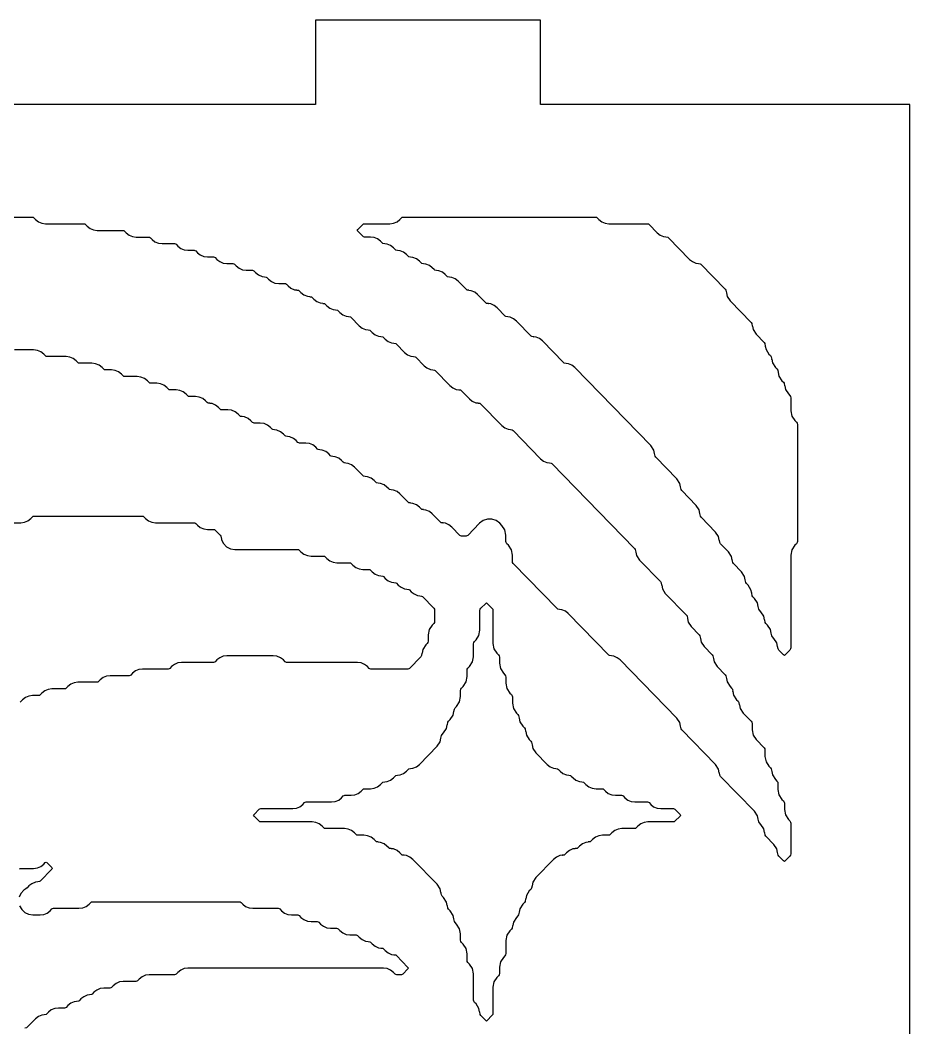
# Model space of a CAD drawing. Header units: millimetres. Extents: x 10 to 410, y 18 to 283.
# Drawn here: x 110.63 to 142.27, y 247.18 to 283 of the extents above; entities that cross this region are included whole.
import ezdxf

# ---------------------------------------------------------------- set-up
doc = ezdxf.new("R2010")
doc.units = ezdxf.units.MM
doc.layers.add('CUT', color=1, linetype='Continuous')

msp = doc.modelspace()

# ---------------------------------------------------------------- linework, layer by layer
at = {"layer": 'CUT'}
for points in [[(121.134, 157), (129.134, 157), (129.134, 160), (142.2679, 160), (142.2679, 280), (129.134, 280), (129.134, 283), (121.134, 283), (121.134, 280), (100.134, 280), (100.134, 283), (92.134, 283), (92.134, 280), (79, 280), (79, 160), (92.134, 160), (92.134, 157), (100.134, 157), (100.134, 160), (121.134, 160)], [(122.8157, 275.7399), (122.8408, 275.7595), (122.8723, 275.7637), (123.7795, 275.7637), (123.911, 275.7813), (124.0332, 275.8329), (124.1376, 275.9147), (124.1974, 275.9761), (124.2225, 275.9958), (124.254, 276), (131.0959, 276), (131.1274, 275.9958), (131.1524, 275.9761), (131.2123, 275.9147), (131.3166, 275.8329), (131.4389, 275.7813), (131.5703, 275.7637), (132.9381, 275.7637), (132.9697, 275.7595), (132.9947, 275.7399), (133.2848, 275.4422), (133.3892, 275.3603), (133.5114, 275.3087), (133.5962, 275.2974), (133.596, 275.2956), (133.6605, 275.2869), (133.6855, 275.2673), (134.4362, 274.497), (134.5406, 274.4151), (134.6628, 274.3636), (134.7476, 274.3522), (134.7474, 274.3504), (134.8119, 274.3418), (134.837, 274.3221), (135.701, 273.4355), (135.7261, 273.3973), (135.7441, 273.3049), (135.747, 273.3054), (135.7717, 273.1795), (135.8768, 273.0189), (136.6222, 272.2541), (136.6472, 272.2158), (136.6653, 272.1234), (136.6682, 272.124), (136.6928, 271.9981), (136.7979, 271.8375), (137.0827, 271.5452), (137.1078, 271.507), (137.1258, 271.4146), (137.1287, 271.4152), (137.1534, 271.2892), (137.2585, 271.1286), (137.313, 271.0727), (137.338, 271.0344), (137.3561, 270.942), (137.359, 270.9426), (137.3837, 270.8167), (137.4887, 270.6561), (137.5433, 270.6001), (137.5683, 270.5618), (137.5864, 270.4694), (137.5893, 270.47), (137.6139, 270.3441), (137.719, 270.1835), (137.7736, 270.1275), (137.7986, 270.0893), (137.8167, 269.9969), (137.8196, 269.9974), (137.8442, 269.8715), (137.9493, 269.7109), (138.0039, 269.6549), (138.0289, 269.6167), (138.0377, 269.5718), (138.0377, 269.1147), (138.0745, 268.9264), (138.1796, 268.7658), (138.2341, 268.7098), (138.2592, 268.6715), (138.2679, 268.6267), (138.2679, 264.4704), (138.2592, 264.4255), (138.2341, 264.3873), (138.1796, 264.3313), (138.0745, 264.1707), (138.0377, 263.9823), (138.0377, 260.6898), (138.0289, 260.6449), (138.0039, 260.6067), (137.8353, 260.4337), (137.8074, 260.413), (137.7795, 260.4337), (137.6109, 260.6067), (137.5859, 260.6449), (137.5678, 260.7373), (137.5649, 260.7367), (137.5403, 260.8627), (137.4352, 261.0233), (137.3806, 261.0792), (137.3556, 261.1175), (137.3375, 261.2099), (137.3346, 261.2093), (137.31, 261.3352), (137.2049, 261.4958), (137.1503, 261.5518), (137.1253, 261.5901), (137.1072, 261.6825), (137.1043, 261.6819), (137.0797, 261.8078), (136.9746, 261.9684), (136.9201, 262.0244), (136.895, 262.0626), (136.877, 262.155), (136.874, 262.1545), (136.8494, 262.2804), (136.7443, 262.441), (136.6898, 262.497), (136.6647, 262.5352), (136.6467, 262.6276), (136.6438, 262.627), (136.6191, 262.753), (136.514, 262.9136), (136.4595, 262.9695), (136.4345, 263.0078), (136.4164, 263.1002), (136.4135, 263.0996), (136.3888, 263.2255), (136.2838, 263.3861), (135.9989, 263.6784), (135.9739, 263.7166), (135.9558, 263.809), (135.9529, 263.8085), (135.9283, 263.9344), (135.8232, 264.095), (135.5384, 264.3873), (135.5133, 264.4255), (135.4953, 264.5179), (135.4923, 264.5173), (135.4677, 264.6432), (135.3626, 264.8039), (134.8475, 265.3324), (134.8225, 265.3707), (134.8044, 265.4631), (134.8015, 265.4625), (134.7769, 265.5884), (134.6718, 265.749), (134.1567, 266.2776), (134.1316, 266.3158), (134.1136, 266.4082), (134.1106, 266.4076), (134.086, 266.5335), (133.9809, 266.6942), (133.2355, 267.459), (133.2105, 267.4972), (133.1924, 267.5896), (133.1895, 267.5891), (133.1649, 267.715), (133.0598, 267.8756), (130.3552, 270.6507), (130.2509, 270.7325), (130.1286, 270.7841), (130.0438, 270.7954), (130.0441, 270.7973), (129.9795, 270.8059), (129.9545, 270.8255), (129.2038, 271.5958), (129.0994, 271.6777), (128.9772, 271.7292), (128.8924, 271.7406), (128.8927, 271.7424), (128.8281, 271.7511), (128.8031, 271.7707), (128.2827, 272.3047), (128.1783, 272.3865), (128.0561, 272.4381), (127.9713, 272.4494), (127.9715, 272.4513), (127.907, 272.4599), (127.882, 272.4796), (127.5918, 272.7772), (127.4875, 272.8591), (127.3652, 272.9107), (127.2804, 272.922), (127.2807, 272.9239), (127.2161, 272.9325), (127.1911, 272.9521), (126.901, 273.2498), (126.7966, 273.3317), (126.6744, 273.3832), (126.5896, 273.3946), (126.5898, 273.3964), (126.5253, 273.4051), (126.5003, 273.4247), (126.2101, 273.7224), (126.1058, 273.8043), (125.9835, 273.8558), (125.8987, 273.8672), (125.899, 273.869), (125.8344, 273.8776), (125.8094, 273.8973), (125.7496, 273.9587), (125.6452, 274.0406), (125.523, 274.0921), (125.4382, 274.1035), (125.4384, 274.1053), (125.3739, 274.1139), (125.3488, 274.1336), (125.289, 274.195), (125.1846, 274.2768), (125.0624, 274.3284), (124.9776, 274.3397), (124.9779, 274.3416), (124.9133, 274.3502), (124.8883, 274.3698), (124.8284, 274.4313), (124.7241, 274.5131), (124.6018, 274.5647), (124.517, 274.576), (124.5173, 274.5779), (124.4527, 274.5865), (124.4277, 274.6061), (124.3679, 274.6675), (124.2635, 274.7494), (124.1413, 274.801), (124.0565, 274.8123), (124.0567, 274.8141), (123.9922, 274.8228), (123.9671, 274.8424), (123.9073, 274.9038), (123.8029, 274.9857), (123.6807, 275.0373), (123.5959, 275.0486), (123.5962, 275.0504), (123.5316, 275.0591), (123.5066, 275.0787), (123.4467, 275.1401), (123.3424, 275.222), (123.2201, 275.2735), (123.0887, 275.2911), (122.8723, 275.2911), (122.8408, 275.2954), (122.8157, 275.315), (122.6357, 275.4997), (122.616, 275.5274), (122.6357, 275.5551)], [(119.1312, 254.9466), (119.1562, 254.9662), (119.1878, 254.9705), (120.3253, 254.9705), (120.4567, 254.9881), (120.579, 255.0396), (120.6833, 255.1215), (120.7432, 255.1829), (120.7682, 255.2025), (120.7997, 255.2068), (121.707, 255.2068), (121.8384, 255.2243), (121.9607, 255.2759), (122.065, 255.3578), (122.1249, 255.4192), (122.1499, 255.4388), (122.1814, 255.443), (122.3978, 255.443), (122.5293, 255.4606), (122.6515, 255.5122), (122.7559, 255.5941), (122.8157, 255.6555), (122.8408, 255.6751), (122.8723, 255.6793), (123.0887, 255.6793), (123.2201, 255.6969), (123.3424, 255.7485), (123.4467, 255.8303), (123.5066, 255.8918), (123.5316, 255.9114), (123.5962, 255.92), (123.5959, 255.9219), (123.6807, 255.9332), (123.8029, 255.9848), (123.9073, 256.0666), (123.9671, 256.128), (123.9922, 256.1477), (124.0567, 256.1563), (124.0565, 256.1581), (124.1413, 256.1695), (124.2635, 256.221), (124.3679, 256.3029), (124.4277, 256.3643), (124.4527, 256.384), (124.5173, 256.3926), (124.517, 256.3944), (124.6018, 256.4058), (124.7241, 256.4573), (124.8284, 256.5392), (125.4605, 257.1877), (125.5655, 257.3483), (125.5902, 257.4742), (125.5931, 257.4737), (125.6112, 257.5661), (125.6362, 257.6043), (125.6907, 257.6603), (125.7958, 257.8209), (125.8204, 257.9468), (125.8234, 257.9462), (125.8414, 258.0386), (125.8665, 258.0769), (125.921, 258.1329), (126.0261, 258.2935), (126.0507, 258.4194), (126.0536, 258.4188), (126.0717, 258.5112), (126.0967, 258.5495), (126.1513, 258.6054), (126.2564, 258.766), (126.2932, 258.9544), (126.2932, 259.1752), (126.302, 259.2201), (126.327, 259.2583), (126.3816, 259.3143), (126.4867, 259.4749), (126.5235, 259.6633), (126.5235, 259.8841), (126.5323, 259.9289), (126.5573, 259.9672), (126.6119, 260.0231), (126.717, 260.1838), (126.7538, 260.3721), (126.7538, 260.8292), (126.7626, 260.8741), (126.7876, 260.9123), (126.8421, 260.9683), (126.9472, 261.1289), (126.9841, 261.3173), (126.9841, 262.0106), (126.9929, 262.0555), (127.0179, 262.0938), (127.1864, 262.2667), (127.2144, 262.2874), (127.2423, 262.2667), (127.4108, 262.0938), (127.4359, 262.0555), (127.4446, 262.0106), (127.4446, 260.8447), (127.4815, 260.6563), (127.5866, 260.4957), (127.6411, 260.4397), (127.6662, 260.4015), (127.6749, 260.3566), (127.6749, 260.1358), (127.7118, 259.9475), (127.8169, 259.7869), (127.8714, 259.7309), (127.8964, 259.6926), (127.9052, 259.6478), (127.9052, 259.427), (127.942, 259.2386), (128.0471, 259.078), (128.1017, 259.022), (128.1267, 258.9838), (128.1355, 258.9389), (128.1355, 258.7181), (128.1723, 258.5298), (128.2774, 258.3691), (128.332, 258.3132), (128.357, 258.2749), (128.3751, 258.1825), (128.378, 258.1831), (128.4026, 258.0572), (128.5077, 257.8966), (128.5623, 257.8406), (128.5873, 257.8023), (128.6054, 257.7099), (128.6083, 257.7105), (128.6329, 257.5846), (128.738, 257.424), (128.7925, 257.368), (128.8176, 257.3298), (128.8356, 257.2374), (128.8386, 257.2379), (128.8632, 257.112), (128.9683, 256.9514), (129.37, 256.5392), (129.4744, 256.4573), (129.5966, 256.4058), (129.6814, 256.3944), (129.6811, 256.3926), (129.7457, 256.384), (129.7707, 256.3643), (129.8306, 256.3029), (129.9349, 256.221), (130.0572, 256.1695), (130.142, 256.1581), (130.1417, 256.1563), (130.2063, 256.1477), (130.2313, 256.128), (130.2911, 256.0666), (130.3955, 255.9848), (130.5177, 255.9332), (130.6025, 255.9219), (130.6023, 255.92), (130.6668, 255.9114), (130.6919, 255.8918), (130.7517, 255.8303), (130.8561, 255.7485), (130.9783, 255.6969), (131.1098, 255.6793), (131.3261, 255.6793), (131.3577, 255.6751), (131.3827, 255.6555), (131.4426, 255.5941), (131.5469, 255.5122), (131.6691, 255.4606), (131.8006, 255.443), (132.017, 255.443), (132.0485, 255.4388), (132.0736, 255.4192), (132.1334, 255.3578), (132.2378, 255.2759), (132.36, 255.2243), (132.4915, 255.2068), (132.9381, 255.2068), (132.9697, 255.2025), (132.9947, 255.1829), (133.0545, 255.1215), (133.1589, 255.0396), (133.2811, 254.9881), (133.4126, 254.9705), (133.8593, 254.9705), (133.8908, 254.9662), (133.9158, 254.9466), (134.0958, 254.7619), (134.1155, 254.7342), (134.0958, 254.7065), (133.9158, 254.5217), (133.8908, 254.5021), (133.8593, 254.4979), (132.952, 254.4979), (132.8206, 254.4803), (132.6983, 254.4287), (132.594, 254.3469), (132.5341, 254.2855), (132.5091, 254.2658), (132.4776, 254.2616), (132.0309, 254.2616), (131.8994, 254.244), (131.7772, 254.1925), (131.6728, 254.1106), (131.613, 254.0492), (131.588, 254.0295), (131.5564, 254.0253), (131.3401, 254.0253), (131.2086, 254.0077), (131.0864, 253.9562), (130.982, 253.8743), (130.9221, 253.8129), (130.8971, 253.7932), (130.8326, 253.7846), (130.8328, 253.7828), (130.748, 253.7714), (130.6258, 253.7199), (130.5214, 253.638), (130.4616, 253.5766), (130.4365, 253.557), (130.372, 253.5483), (130.3722, 253.5465), (130.2874, 253.5351), (130.1652, 253.4836), (130.0609, 253.4017), (130.001, 253.3403), (129.976, 253.3207), (129.9114, 253.312), (129.9117, 253.3102), (129.8269, 253.2989), (129.7047, 253.2473), (129.6003, 253.1654), (128.9683, 252.5169), (128.8632, 252.3563), (128.8386, 252.2304), (128.8356, 252.231), (128.8176, 252.1386), (128.7925, 252.1003), (128.738, 252.0444), (128.6329, 251.8838), (128.6083, 251.7578), (128.6054, 251.7584), (128.5873, 251.666), (128.5623, 251.6278), (128.5077, 251.5718), (128.4026, 251.4112), (128.378, 251.2853), (128.3751, 251.2858), (128.357, 251.1934), (128.332, 251.1552), (128.2774, 251.0992), (128.1723, 250.9386), (128.1477, 250.8127), (128.1448, 250.8133), (128.1267, 250.7209), (128.1017, 250.6826), (128.0471, 250.6266), (127.942, 250.466), (127.9052, 250.2777), (127.9052, 249.8206), (127.8964, 249.7757), (127.8714, 249.7375), (127.8169, 249.6815), (127.7118, 249.5209), (127.6749, 249.3325), (127.6749, 249.1117), (127.6662, 249.0669), (127.6411, 249.0286), (127.5866, 248.9726), (127.4815, 248.812), (127.4446, 248.6237), (127.4446, 247.694), (127.4359, 247.6491), (127.4108, 247.6109), (127.2423, 247.4379), (127.2144, 247.4172), (127.1864, 247.4379), (127.0179, 247.6109), (126.9929, 247.6491), (126.9748, 247.7415), (126.9719, 247.741), (126.9472, 247.8669), (126.8421, 248.0275), (126.7876, 248.0835), (126.7626, 248.1217), (126.7538, 248.1666), (126.7538, 249.0962), (126.717, 249.2846), (126.6119, 249.4452), (126.5573, 249.5012), (126.5323, 249.5394), (126.5235, 249.5843), (126.5235, 249.8051), (126.4867, 249.9935), (126.3816, 250.1541), (126.327, 250.21), (126.302, 250.2483), (126.2932, 250.2932), (126.2932, 250.514), (126.2564, 250.7023), (126.1513, 250.8629), (126.0967, 250.9189), (126.0717, 250.9572), (126.0536, 251.0496), (126.0507, 251.049), (126.0261, 251.1749), (125.921, 251.3355), (125.8665, 251.3915), (125.8414, 251.4297), (125.8234, 251.5221), (125.8204, 251.5216), (125.7958, 251.6475), (125.6907, 251.8081), (125.6362, 251.864), (125.6112, 251.9023), (125.5931, 251.9947), (125.5902, 251.9941), (125.5655, 252.12), (125.4605, 252.2806), (124.5981, 253.1654), (124.4938, 253.2473), (124.3716, 253.2989), (124.2868, 253.3102), (124.287, 253.312), (124.2225, 253.3207), (124.1974, 253.3403), (124.1376, 253.4017), (124.0332, 253.4836), (123.911, 253.5351), (123.8262, 253.5465), (123.8264, 253.5483), (123.7619, 253.557), (123.7369, 253.5766), (123.677, 253.638), (123.5726, 253.7199), (123.4504, 253.7714), (123.3656, 253.7828), (123.3659, 253.7846), (123.3013, 253.7932), (123.2763, 253.8129), (123.2165, 253.8743), (123.1121, 253.9562), (122.9899, 254.0077), (122.8584, 254.0253), (122.642, 254.0253), (122.6105, 254.0295), (122.5854, 254.0492), (122.5256, 254.1106), (122.4212, 254.1925), (122.299, 254.244), (122.1675, 254.2616), (121.4906, 254.2616), (121.4591, 254.2658), (121.434, 254.2855), (121.3742, 254.3469), (121.2698, 254.4287), (121.1476, 254.4803), (121.0161, 254.4979), (119.1878, 254.4979), (119.1562, 254.5021), (119.1312, 254.5217), (118.9512, 254.7065), (118.9315, 254.7342), (118.9512, 254.7619)]]:
    msp.add_lwpolyline(points, close=True, dxfattribs=at)
for points in [[(106.5222, 276), (111.0612, 276), (111.0928, 275.9958), (111.1178, 275.9761), (111.1776, 275.9147), (111.282, 275.8329), (111.4042, 275.7813), (111.5357, 275.7637), (112.9035, 275.7637), (112.935, 275.7595), (112.9601, 275.7399), (113.0199, 275.6785), (113.1243, 275.5966), (113.2465, 275.545), (113.378, 275.5274), (114.2852, 275.5274), (114.3167, 275.5232), (114.3418, 275.5036), (114.4016, 275.4422), (114.506, 275.3603), (114.6282, 275.3087), (114.7597, 275.2911), (115.2063, 275.2911), (115.2379, 275.2869), (115.2629, 275.2673), (115.3227, 275.2059), (115.4271, 275.124), (115.5493, 275.0724), (115.6808, 275.0549), (116.1275, 275.0549), (116.159, 275.0506), (116.184, 275.031), (116.2439, 274.9696), (116.3482, 274.8877), (116.4705, 274.8362), (116.6019, 274.8186), (116.8183, 274.8186), (116.8498, 274.8143), (116.8749, 274.7947), (116.9347, 274.7333), (117.0391, 274.6514), (117.1613, 274.5999), (117.2928, 274.5823), (117.5092, 274.5823), (117.5407, 274.5781), (117.5657, 274.5584), (117.6256, 274.497), (117.7299, 274.4151), (117.8522, 274.3636), (117.9836, 274.346), (118.2, 274.346), (118.2315, 274.3418), (118.2566, 274.3221), (118.3164, 274.2607), (118.4208, 274.1789), (118.543, 274.1273), (118.6745, 274.1097), (118.8909, 274.1097), (118.9224, 274.1055), (118.9474, 274.0858), (119.0073, 274.0244), (119.1116, 273.9426), (119.2339, 273.891), (119.3187, 273.8797), (119.3184, 273.8778), (119.383, 273.8692), (119.408, 273.8496), (119.4678, 273.7882), (119.5722, 273.7063), (119.6944, 273.6547), (119.8259, 273.6371), (120.0423, 273.6371), (120.0738, 273.6329), (120.0988, 273.6133), (120.1587, 273.5519), (120.263, 273.47), (120.3853, 273.4184), (120.4701, 273.4071), (120.4698, 273.4053), (120.5344, 273.3966), (120.5594, 273.377), (120.6192, 273.3156), (120.7236, 273.2337), (120.8458, 273.1822), (120.9306, 273.1708), (120.9304, 273.169), (120.9949, 273.1603), (121.02, 273.1407), (121.0798, 273.0793), (121.1842, 272.9974), (121.3064, 272.9459), (121.3912, 272.9345), (121.391, 272.9327), (121.4555, 272.9241), (121.4805, 272.9044), (121.5404, 272.843), (121.6447, 272.7611), (121.767, 272.7096), (121.8518, 272.6982), (121.8515, 272.6964), (121.9161, 272.6878), (121.9411, 272.6681), (122.0009, 272.6067), (122.1053, 272.5248), (122.2275, 272.4733), (122.3123, 272.4619), (122.3121, 272.4601), (122.3766, 272.4515), (122.4017, 272.4318), (122.6918, 272.1341), (122.7962, 272.0523), (122.9184, 272.0007), (123.0032, 271.9894), (123.0029, 271.9875), (123.0675, 271.9789), (123.0925, 271.9593), (123.1524, 271.8979), (123.2567, 271.816), (123.379, 271.7644), (123.4637, 271.7531), (123.4635, 271.7513), (123.528, 271.7426), (123.5531, 271.723), (123.6129, 271.6616), (123.7173, 271.5797), (123.8395, 271.5281), (123.9243, 271.5168), (123.9241, 271.515), (123.9886, 271.5063), (124.0136, 271.4867), (124.3038, 271.189), (124.4081, 271.1071), (124.5304, 271.0556), (124.6152, 271.0442), (124.6149, 271.0424), (124.6795, 271.0338), (124.7045, 271.0141), (124.9946, 270.7164), (125.099, 270.6345), (125.2212, 270.583), (125.306, 270.5716), (125.3058, 270.5698), (125.3703, 270.5612), (125.3953, 270.5415), (125.9158, 270.0076), (126.0201, 269.9257), (126.1423, 269.8741), (126.2271, 269.8628), (126.2269, 269.861), (126.2914, 269.8523), (126.3165, 269.8327), (126.6066, 269.535), (126.711, 269.4531), (126.8332, 269.4016), (126.918, 269.3902), (126.9178, 269.3884), (126.9823, 269.3797), (127.0073, 269.3601), (127.758, 268.5898), (127.8624, 268.508), (127.9846, 268.4564), (128.0694, 268.4451), (128.0692, 268.4432), (128.1337, 268.4346), (128.1587, 268.415), (129.1397, 267.4084), (129.2441, 267.3265), (129.3663, 267.275), (129.4511, 267.2636), (129.4509, 267.2618), (129.5154, 267.2532), (129.5404, 267.2335), (132.4771, 264.2203), (132.5021, 264.1821), (132.5202, 264.0897), (132.5231, 264.0903), (132.5477, 263.9643), (132.6528, 263.8037), (133.3982, 263.0389), (133.4232, 263.0007), (133.4413, 262.9083), (133.4442, 262.9088), (133.4688, 262.7829), (133.5739, 262.6223), (134.3193, 261.8575), (134.3444, 261.8192), (134.3624, 261.7268), (134.3654, 261.7274), (134.39, 261.6015), (134.4951, 261.4409), (134.7799, 261.1486), (134.8049, 261.1104), (134.823, 261.018), (134.8259, 261.0185), (134.8505, 260.8926), (134.9556, 260.732), (135.2405, 260.4397), (135.2655, 260.4015), (135.2836, 260.3091), (135.2865, 260.3097), (135.3111, 260.1838), (135.4162, 260.0231), (135.701, 259.7309), (135.7261, 259.6926), (135.7441, 259.6002), (135.747, 259.6008), (135.7717, 259.4749), (135.8768, 259.3143), (135.9313, 259.2583), (135.9563, 259.2201), (135.9744, 259.1277), (135.9773, 259.1282), (136.002, 259.0023), (136.107, 258.8417), (136.1616, 258.7857), (136.1866, 258.7475), (136.2047, 258.6551), (136.2076, 258.6557), (136.2322, 258.5298), (136.3373, 258.3691), (136.6222, 258.0769), (136.6472, 258.0386), (136.656, 257.9938), (136.656, 257.773), (136.6928, 257.5846), (136.7979, 257.424), (137.0827, 257.1317), (137.1078, 257.0935), (137.1165, 257.0486), (137.1165, 256.8278), (137.1534, 256.6395), (137.2585, 256.4788), (137.313, 256.4229), (137.338, 256.3846), (137.3561, 256.2922), (137.359, 256.2928), (137.3837, 256.1669), (137.4887, 256.0063), (137.5433, 255.9503), (137.5683, 255.912), (137.5771, 255.8672), (137.5771, 255.6464), (137.6139, 255.458), (137.719, 255.2974), (137.7736, 255.2414), (137.7986, 255.2032), (137.8074, 255.1583), (137.8074, 254.9375), (137.8442, 254.7492), (137.9493, 254.5886), (138.0039, 254.5326), (138.0289, 254.4943), (138.0377, 254.4495), (138.0377, 253.3649), (138.0289, 253.32), (138.0039, 253.2818), (137.8353, 253.1088), (137.8074, 253.0881), (137.7795, 253.1088), (137.6109, 253.2818), (137.5859, 253.32), (137.5678, 253.4124), (137.5649, 253.4119), (137.5403, 253.5378), (137.4352, 253.6984), (137.1503, 253.9906), (137.1253, 254.0289), (137.1072, 254.1213), (137.1043, 254.1207), (137.0797, 254.2466), (136.9746, 254.4072), (136.9201, 254.4632), (136.895, 254.5015), (136.877, 254.5939), (136.874, 254.5933), (136.8494, 254.7192), (136.7443, 254.8798), (135.5384, 256.1172), (135.5133, 256.1555), (135.4953, 256.2479), (135.4923, 256.2473), (135.4677, 256.3732), (135.3626, 256.5338), (134.1567, 257.7712), (134.1316, 257.8095), (134.1136, 257.9019), (134.1106, 257.9013), (134.086, 258.0272), (133.9809, 258.1878), (131.9672, 260.254), (131.8628, 260.3359), (131.7406, 260.3875), (131.6558, 260.3988), (131.6561, 260.4006), (131.5915, 260.4093), (131.5665, 260.4289), (130.1249, 261.908), (130.0206, 261.9899), (129.8984, 262.0415), (129.8136, 262.0528), (129.8138, 262.0547), (129.7493, 262.0633), (129.7242, 262.0829), (128.1693, 263.6784), (128.1443, 263.7166), (128.1355, 263.7615), (128.1355, 263.9823), (128.0987, 264.1707), (127.9936, 264.3313), (127.939, 264.3873), (127.914, 264.4255), (127.9052, 264.4704), (127.9052, 264.6912), (127.8684, 264.8795), (127.7633, 265.0401), (127.6876, 265.1178), (127.5599, 265.2126), (127.409, 265.2625), (127.25, 265.2625), (127.0991, 265.2126), (126.9714, 265.1178), (126.5468, 264.6821), (126.5217, 264.6624), (126.4902, 264.6582), (126.3265, 264.6582), (126.295, 264.6624), (126.27, 264.6821), (125.9798, 264.9798), (125.8755, 265.0617), (125.7533, 265.1132), (125.6685, 265.1246), (125.6687, 265.1264), (125.6042, 265.135), (125.5791, 265.1547), (125.289, 265.4524), (125.1846, 265.5342), (125.0624, 265.5858), (124.9776, 265.5971), (124.9779, 265.599), (124.9133, 265.6076), (124.8883, 265.6272), (124.8284, 265.6886), (124.7241, 265.7705), (124.6018, 265.8221), (124.517, 265.8334), (124.5173, 265.8352), (124.4527, 265.8439), (124.4277, 265.8635), (124.1376, 266.1612), (124.0332, 266.2431), (123.911, 266.2946), (123.8262, 266.306), (123.8264, 266.3078), (123.7619, 266.3165), (123.7369, 266.3361), (123.677, 266.3975), (123.5726, 266.4794), (123.4504, 266.5309), (123.3656, 266.5423), (123.3659, 266.5441), (123.3013, 266.5527), (123.2763, 266.5724), (123.2165, 266.6338), (123.1121, 266.7157), (122.9899, 266.7672), (122.9051, 266.7786), (122.9053, 266.7804), (122.8408, 266.789), (122.8157, 266.8087), (122.5256, 267.1064), (122.4212, 267.1882), (122.299, 267.2398), (122.2142, 267.2511), (122.2145, 267.253), (122.1499, 267.2616), (122.1249, 267.2812), (122.065, 267.3426), (121.9607, 267.4245), (121.8384, 267.4761), (121.7536, 267.4874), (121.7539, 267.4893), (121.6893, 267.4979), (121.6643, 267.5175), (121.6045, 267.5789), (121.5001, 267.6608), (121.3779, 267.7124), (121.2931, 267.7237), (121.2933, 267.7255), (121.2288, 267.7342), (121.2037, 267.7538), (121.1439, 267.8152), (121.0395, 267.8971), (120.9173, 267.9486), (120.7858, 267.9662), (120.5695, 267.9662), (120.5379, 267.9705), (120.5129, 267.9901), (120.4531, 268.0515), (120.3487, 268.1334), (120.2265, 268.1849), (120.1417, 268.1963), (120.1419, 268.1981), (120.0774, 268.2068), (120.0523, 268.2264), (119.9925, 268.2878), (119.8881, 268.3697), (119.7659, 268.4212), (119.6811, 268.4326), (119.6813, 268.4344), (119.6168, 268.443), (119.5918, 268.4627), (119.5319, 268.5241), (119.4276, 268.606), (119.3053, 268.6575), (119.1738, 268.6751), (118.9575, 268.6751), (118.9259, 268.6793), (118.9009, 268.699), (118.8411, 268.7604), (118.7367, 268.8422), (118.6145, 268.8938), (118.5297, 268.9051), (118.5299, 268.907), (118.4654, 268.9156), (118.4404, 268.9352), (118.3805, 268.9967), (118.2761, 269.0785), (118.1539, 269.1301), (118.0224, 269.1477), (117.8061, 269.1477), (117.7745, 269.1519), (117.7495, 269.1715), (117.6897, 269.2329), (117.5853, 269.3148), (117.4631, 269.3664), (117.3783, 269.3777), (117.3785, 269.3795), (117.314, 269.3882), (117.2889, 269.4078), (117.2291, 269.4692), (117.1247, 269.5511), (117.0025, 269.6027), (116.871, 269.6203), (116.6546, 269.6203), (116.6231, 269.6245), (116.5981, 269.6441), (116.5382, 269.7055), (116.4339, 269.7874), (116.3116, 269.8389), (116.1802, 269.8565), (115.9638, 269.8565), (115.9323, 269.8608), (115.9072, 269.8804), (115.8474, 269.9418), (115.743, 270.0237), (115.6208, 270.0752), (115.4893, 270.0928), (115.2729, 270.0928), (115.2414, 270.097), (115.2164, 270.1167), (115.1565, 270.1781), (115.0522, 270.26), (114.9299, 270.3115), (114.7985, 270.3291), (114.3518, 270.3291), (114.3203, 270.3333), (114.2953, 270.353), (114.2354, 270.4144), (114.131, 270.4963), (114.0088, 270.5478), (113.8773, 270.5654), (113.661, 270.5654), (113.6294, 270.5696), (113.6044, 270.5893), (113.5446, 270.6507), (113.4402, 270.7325), (113.318, 270.7841), (113.1865, 270.8017), (112.7398, 270.8017), (112.7083, 270.8059), (112.6833, 270.8255), (112.6234, 270.8869), (112.5191, 270.9688), (112.3968, 271.0204), (112.2654, 271.038), (111.5884, 271.038), (111.5569, 271.0422), (111.5319, 271.0618), (111.472, 271.1232), (111.3676, 271.2051), (111.2454, 271.2567), (111.1139, 271.2743), (110.437, 271.2743)], [(109.5159, 265.1308), (110.6534, 265.1308), (110.7849, 265.1484), (110.9071, 265.1999), (111.0114, 265.2818), (111.0713, 265.3432), (111.0963, 265.3629), (111.1279, 265.3671), (114.976, 265.3671), (115.0076, 265.3629), (115.0326, 265.3432), (115.0924, 265.2818), (115.1968, 265.1999), (115.319, 265.1484), (115.4505, 265.1308), (116.8183, 265.1308), (116.8498, 265.1266), (116.8749, 265.1069), (116.9347, 265.0455), (117.0391, 264.9637), (117.1613, 264.9121), (117.2928, 264.8945), (117.5092, 264.8945), (117.5407, 264.8903), (117.5657, 264.8707), (117.7457, 264.6859), (117.7674, 264.6555), (117.7757, 264.6294), (117.7913, 264.5311), (117.8623, 264.3918), (117.9729, 264.2811), (118.1123, 264.2101), (118.2668, 264.1857), (120.5028, 264.1857), (120.5344, 264.1814), (120.5594, 264.1618), (120.6192, 264.1004), (120.7236, 264.0185), (120.8458, 263.967), (120.9773, 263.9494), (121.424, 263.9494), (121.4555, 263.9451), (121.4805, 263.9255), (121.5404, 263.8641), (121.6447, 263.7822), (121.767, 263.7307), (121.8985, 263.7131), (122.3451, 263.7131), (122.3766, 263.7089), (122.4017, 263.6892), (122.4615, 263.6278), (122.5659, 263.5459), (122.6881, 263.4944), (122.8196, 263.4768), (123.036, 263.4768), (123.0675, 263.4726), (123.0925, 263.4529), (123.1524, 263.3915), (123.2567, 263.3097), (123.379, 263.2581), (123.4637, 263.2468), (123.4635, 263.2449), (123.528, 263.2363), (123.5531, 263.2167), (123.6129, 263.1552), (123.7173, 263.0734), (123.8395, 263.0218), (123.9243, 263.0105), (123.9241, 263.0086), (123.9886, 263), (124.0136, 262.9804), (124.0735, 262.919), (124.1779, 262.8371), (124.3001, 262.7855), (124.3849, 262.7742), (124.3846, 262.7724), (124.4492, 262.7637), (124.4742, 262.7441), (124.5341, 262.6827), (124.6384, 262.6008), (124.7607, 262.5492), (124.8454, 262.5379), (124.8452, 262.5361), (124.9097, 262.5274), (124.9348, 262.5078), (125.3383, 262.0938), (125.3633, 262.0555), (125.3721, 262.0106), (125.3721, 261.6349), (125.3633, 261.5901), (125.3383, 261.5518), (125.2837, 261.4958), (125.1787, 261.3352), (125.1418, 261.1469), (125.1418, 260.9261), (125.133, 260.8812), (125.108, 260.843), (125.0535, 260.787), (124.9484, 260.6264), (124.9237, 260.5005), (124.9208, 260.501), (124.9028, 260.4086), (124.8777, 260.3704), (124.4742, 259.9563), (124.4492, 259.9367), (124.4177, 259.9325), (123.1026, 259.9325), (123.071, 259.9367), (123.046, 259.9563), (122.9862, 260.0178), (122.8818, 260.0996), (122.7596, 260.1512), (122.6281, 260.1688), (120.1089, 260.1688), (120.0774, 260.173), (120.0523, 260.1926), (119.9925, 260.254), (119.8881, 260.3359), (119.7659, 260.3875), (119.6344, 260.4051), (117.9836, 260.4051), (117.8522, 260.3875), (117.7299, 260.3359), (117.6256, 260.254), (117.5657, 260.1926), (117.5407, 260.173), (117.5092, 260.1688), (116.3717, 260.1688), (116.2402, 260.1512), (116.1179, 260.0996), (116.0136, 260.0178), (115.9537, 259.9563), (115.9287, 259.9367), (115.8972, 259.9325), (114.99, 259.9325), (114.8585, 259.9149), (114.7363, 259.8633), (114.6319, 259.7815), (114.572, 259.7201), (114.547, 259.7004), (114.5155, 259.6962), (113.8385, 259.6962), (113.7071, 259.6786), (113.5848, 259.6271), (113.4805, 259.5452), (113.4206, 259.4838), (113.3956, 259.4641), (113.3641, 259.4599), (112.6871, 259.4599), (112.5556, 259.4423), (112.4334, 259.3908), (112.3291, 259.3089), (112.2692, 259.2475), (112.2442, 259.2278), (112.2126, 259.2236), (111.766, 259.2236), (111.6345, 259.206), (111.5123, 259.1545), (111.4079, 259.0726), (111.3481, 259.0112), (111.323, 258.9916), (111.2915, 258.9873), (111.0751, 258.9873), (110.9437, 258.9697), (110.8214, 258.9182), (110.7171, 258.8363), (110.6572, 258.7749), (110.6322, 258.7553)], [(110.6107, 252.82), (110.6358, 252.8397), (110.6673, 252.8439), (111.1139, 252.8439), (111.2454, 252.8615), (111.3676, 252.913), (111.472, 252.9949), (111.5272, 253.0515), (111.5551, 253.0722), (111.583, 253.0515), (111.7584, 252.8716), (111.7781, 252.8439), (111.7584, 252.8162), (111.3481, 252.3952), (111.323, 252.3755), (111.2585, 252.3669), (111.2587, 252.3651), (111.1739, 252.3537), (111.0517, 252.3022), (110.9474, 252.2203), (110.8875, 252.1589), (110.8303, 252.114), (110.7605, 252.0711), (110.661, 251.9564), (110.6006, 251.8172)], [(110.6147, 251.5175), (110.688, 251.3846), (110.7979, 251.2799), (110.9341, 251.2129), (111.0841, 251.1899), (111.3442, 251.1899), (111.4757, 251.2075), (111.5979, 251.259), (111.7023, 251.3409), (111.7621, 251.4023), (111.7872, 251.4219), (111.8187, 251.4262), (112.7259, 251.4262), (112.8574, 251.4438), (112.9796, 251.4953), (113.084, 251.5772), (113.1438, 251.6386), (113.1689, 251.6582), (113.2004, 251.6624), (118.4303, 251.6624), (118.4618, 251.6582), (118.4868, 251.6386), (118.5467, 251.5772), (118.6511, 251.4953), (118.7733, 251.4438), (118.9048, 251.4262), (119.812, 251.4262), (119.8435, 251.4219), (119.8685, 251.4023), (119.9284, 251.3409), (120.0328, 251.259), (120.155, 251.2075), (120.2865, 251.1899), (120.5028, 251.1899), (120.5344, 251.1857), (120.5594, 251.166), (120.6192, 251.1046), (120.7236, 251.0227), (120.8458, 250.9712), (120.9773, 250.9536), (121.1937, 250.9536), (121.2252, 250.9494), (121.2502, 250.9297), (121.3101, 250.8683), (121.4145, 250.7864), (121.5367, 250.7349), (121.6682, 250.7173), (121.8845, 250.7173), (121.9161, 250.7131), (121.9411, 250.6934), (122.0009, 250.632), (122.1053, 250.5502), (122.2275, 250.4986), (122.359, 250.481), (122.5754, 250.481), (122.6069, 250.4768), (122.6319, 250.4572), (122.6918, 250.3958), (122.7962, 250.3139), (122.9184, 250.2623), (123.0032, 250.251), (123.0029, 250.2491), (123.0675, 250.2405), (123.0925, 250.2209), (123.1524, 250.1595), (123.2567, 250.0776), (123.379, 250.026), (123.4637, 250.0147), (123.4635, 250.0129), (123.528, 250.0042), (123.5531, 249.9846), (123.6129, 249.9232), (123.7173, 249.8413), (123.8395, 249.7897), (123.9243, 249.7784), (123.9241, 249.7766), (123.9886, 249.7679), (124.0136, 249.7483), (124.4239, 249.3273), (124.4437, 249.2996), (124.4239, 249.2719), (124.2439, 249.0871), (124.2189, 249.0675), (124.1874, 249.0633), (124.0237, 249.0633), (123.9922, 249.0675), (123.9671, 249.0871), (123.9073, 249.1486), (123.8029, 249.2304), (123.6807, 249.282), (123.5492, 249.2996), (116.6019, 249.2996), (116.4705, 249.282), (116.3482, 249.2304), (116.2439, 249.1486), (116.184, 249.0871), (116.159, 249.0675), (116.1275, 249.0633), (115.2202, 249.0633), (115.0888, 249.0457), (114.9665, 248.9941), (114.8622, 248.9123), (114.8023, 248.8509), (114.7773, 248.8312), (114.7458, 248.827), (114.2991, 248.827), (114.1676, 248.8094), (114.0454, 248.7579), (113.941, 248.676), (113.8812, 248.6146), (113.8562, 248.5949), (113.8246, 248.5907), (113.6083, 248.5907), (113.4768, 248.5731), (113.3546, 248.5216), (113.2502, 248.4397), (113.1903, 248.3783), (113.1653, 248.3587), (113.1008, 248.35), (113.101, 248.3482), (113.0162, 248.3368), (112.894, 248.2853), (112.7896, 248.2034), (112.7298, 248.142), (112.7047, 248.1224), (112.6402, 248.1137), (112.6404, 248.1119), (112.5556, 248.1005), (112.4334, 248.049), (112.3291, 247.9671), (112.2692, 247.9057), (112.2442, 247.8861), (112.2126, 247.8819), (111.9963, 247.8819), (111.8648, 247.8643), (111.7426, 247.8127), (111.6382, 247.7308), (111.5784, 247.6694), (111.5533, 247.6498), (111.4888, 247.6412), (111.489, 247.6393), (111.4042, 247.628), (111.282, 247.5764), (111.1776, 247.4945), (110.8875, 247.1969), (110.8625, 247.1772), (110.7979, 247.1686)]]:
    msp.add_lwpolyline(points, dxfattribs=at)

doc.saveas('drawing.dxf')
